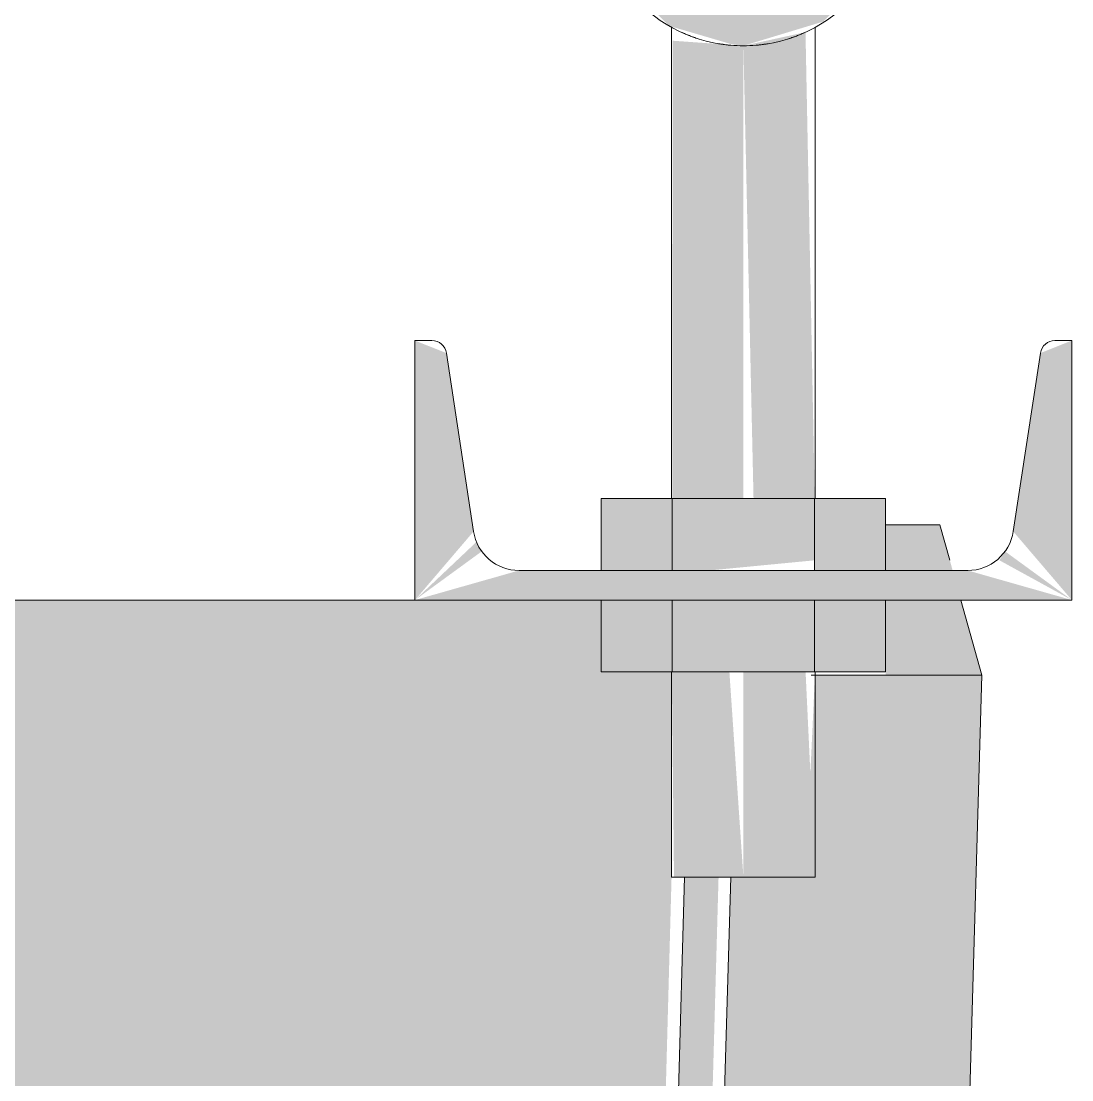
# Model space of a CAD drawing. Header units: inches. Extents: x -55396 to -733, y -290 to 853.
# Drawn here: x -24761.16 to -24754.77, y 278.45 to 284.9 of the extents above; entities that cross this region are included whole.
import ezdxf

# ---------------------------------------------------------------- set-up
doc = ezdxf.new("R2010")
doc.units = ezdxf.units.IN
doc.header["$MEASUREMENT"] = 0
doc.layers.add('Q-SPCQ', color=91, linetype='Continuous', lineweight=9)

# ---------------------------------------------------------------- blocks, each defined once
blk = doc.blocks.new('Basketball_Backstop-Performance_Sports_Systems-3103-Ceiling_Hung - 27_-0_ to 27_-11 7_8_-V22-Section 13')
at = {"layer": 'Q-SPCQ'}
for points in [[(-24756.7652, 284.75), (-24756.278, 284.8976), (-24755.9804, 285.2031), (-24755.8631, 285.6875), (-24755.9804, 286.1094), (-24756.0152, 286.0893), (-24756.0524, 285.4653), (-24756.2526, 285.1436), (-24756.6389, 284.9541), (-24757.0068, 284.9827), (-24757.3163, 285.1842), (-24757.4924, 285.5143), (-24757.5501, 286.1094), (-24757.666, 285.6147), (-24757.5501, 285.2031), (-24757.2184, 284.8714), (-24756.838, 284.7596)], [(-24757.1982, 281.555), (-24757.1982, 281.9925), (-24757.6313, 281.9925), (-24757.6313, 281.555)], [(-24756.9753, 281.555), (-24756.3322, 281.6169), (-24756.3322, 281.9925), (-24757.1982, 281.9925), (-24757.1982, 281.555)], [(-24755.8992, 281.555), (-24755.8992, 281.9925), (-24756.3322, 281.9925), (-24756.3322, 281.555)], [(-24757.1982, 280.9375), (-24757.1982, 281.375), (-24757.6313, 281.375), (-24757.6313, 280.9375)], [(-24756.3322, 280.9375), (-24756.3322, 281.375), (-24757.1982, 281.375), (-24757.1982, 280.9375), (-24756.9753, 280.9375)], [(-24755.8992, 280.9375), (-24755.8992, 281.375), (-24756.3322, 281.375), (-24756.3322, 280.9375)], [(-24758.9796, 152.5426), (-24755.3133, 280.9176), (-24756.3294, 280.9176), (-24756.387, 279.6875), (-24756.8425, 279.6875), (-24760.4737, 152.5426)], [(-24760.4737, 152.5426), (-24756.9165, 279.6875), (-24757.1235, 279.6875), (-24760.4989, 159.5513), (-24760.4989, 152.6332)]]:
    blk.add_hatch(color=256, dxfattribs=at).paths.add_polyline_path(points, flags=0)
h = blk.add_hatch(color=256, dxfattribs=at)
h.paths.add_polyline_path([(-24756.7652, 279.6875), (-24756.3277, 279.6875), (-24756.3865, 280.9375), (-24756.7652, 280.9375)], flags=0)
h.paths.add_polyline_path([(-24756.5771, 281.9925), (-24756.3308, 281.9925), (-24756.387, 284.8327), (-24756.7652, 284.75), (-24756.7035, 281.9925), (-24756.6347, 281.9925)], flags=0)
h = blk.add_hatch(color=256, dxfattribs=at)
h.paths.add_polyline_path([(-24757.1441, 279.6875), (-24756.7652, 279.6875), (-24756.8505, 280.9375), (-24757.2011, 280.9375), (-24757.1878, 279.6875)], flags=0)
h.paths.add_polyline_path([(-24757.1914, 281.9925), (-24756.7652, 281.9925), (-24756.7652, 284.75), (-24757.196, 284.7809), (-24757.1982, 281.9925)], flags=0)
h = blk.add_hatch(color=256, dxfattribs=at)
h.paths.add_polyline_path([(-24754.7652, 281.375), (-24754.7652, 282.955), (-24754.9569, 282.8785), (-24755.1222, 281.7928), (-24754.9719, 281.6169)], flags=0)
h.paths.add_polyline_path([(-24754.7652, 281.375), (-24755.1718, 281.6713), (-24755.2061, 281.6169)], flags=0)
h.paths.add_polyline_path([(-24758.7652, 281.375), (-24754.7652, 281.375), (-24755.399, 281.555), (-24758.1314, 281.555)], flags=0)
h.paths.add_polyline_path([(-24758.7652, 281.375), (-24758.3586, 281.6713), (-24758.3907, 281.7291), (-24758.5093, 281.6169)], flags=0)
h.paths.add_polyline_path([(-24758.7652, 281.375), (-24758.4083, 281.7928), (-24758.5736, 282.8785), (-24758.7652, 282.955), (-24758.7652, 281.6169)], flags=0)
h = blk.add_hatch(color=256, dxfattribs=at)
h.paths.add_polyline_path([(-24755.399, 280.9176), (-24755.3133, 280.9176), (-24755.4408, 281.375), (-24755.8992, 281.375), (-24755.8992, 280.9375), (-24755.8992, 280.9176)], flags=0)
h.paths.add_polyline_path([(-24755.4909, 281.555), (-24755.5682, 281.8324), (-24755.8992, 281.8324), (-24755.8992, 281.555)], flags=0)
h = blk.add_hatch(color=256, dxfattribs=at)
h.paths.add_polyline_path([(-24762.3902, 116), (-24759.7652, 116), (-24759.7847, 119.75), (-24763.0777, 119.75), (-24763.0777, 119.3125), (-24762.3902, 119.3125), (-24762.3902, 119.125), (-24763.0777, 119.125), (-24763.0777, 116), (-24762.6339, 116)], flags=0)
h.paths.add_polyline_path([(-24762.9678, 120.25), (-24759.7652, 120.25), (-24759.8315, 128.7824), (-24763.0777, 128.7504), (-24763.0777, 120.875), (-24762.3902, 120.875), (-24762.3902, 120.6875), (-24763.0777, 120.6875), (-24763.0777, 120.25)], flags=0)
h.paths.add_polyline_path([(-24759.7652, 129.2165), (-24759.7652, 135.4375), (-24763.0777, 135.4375), (-24763.0777, 135), (-24762.3902, 135), (-24762.3902, 134.8125), (-24763.0777, 134.8125), (-24763.0777, 129.2046), (-24762.1075, 129.2314), (-24760.8603, 129.2418), (-24759.8338, 129.2181)], flags=0)
h.paths.add_polyline_path([(-24760.2551, 129), (-24759.7652, 129.125), (-24759.8336, 129.1863), (-24760.1087, 129.0647)], flags=0)
h.paths.add_polyline_path([(-24759.7652, 128.8232), (-24759.8323, 128.9442), (-24760.0758, 128.9353), (-24759.8318, 128.8473)], flags=0)
h.paths.add_polyline_path([(-24763.0777, 135.9375), (-24759.7652, 135.9375), (-24759.7652, 152.5426), (-24760.4737, 152.5426), (-24760.4989, 152.6332), (-24760.4989, 161.75), (-24763.0777, 161.75), (-24762.9958, 161.3125), (-24762.3902, 161.3125), (-24762.3902, 161.125), (-24763.0777, 161.125), (-24763.0777, 136.5625), (-24762.3902, 136.5625), (-24762.3902, 136.375), (-24763.0777, 136.375)], flags=0)
h.paths.add_polyline_path([(-24762.1075, 162.25), (-24760.4774, 162.25), (-24759.7652, 187.1862), (-24759.7652, 224.7835), (-24763.0777, 224.7504), (-24762.9968, 162.875), (-24762.3902, 162.875), (-24762.3902, 162.6875), (-24763.0777, 162.6875), (-24762.9964, 162.25), (-24762.2547, 162.25)], flags=0)
h.paths.add_polyline_path([(-24759.7652, 225.2165), (-24759.7652, 281.375), (-24763.0777, 281.375), (-24763.0394, 225.2028), (-24762.1075, 225.2314), (-24760.8603, 225.2418), (-24760.2551, 225.2278)], flags=0)
h.paths.add_polyline_path([(-24760.2551, 225), (-24759.7652, 225.125), (-24759.7652, 225.2165), (-24760.1087, 225.0647)], flags=0)
h.paths.add_polyline_path([(-24759.7652, 224.8232), (-24759.7652, 224.9353), (-24759.9087, 224.875)], flags=0)
h = blk.add_hatch(color=256, dxfattribs=at)
h.paths.add_polyline_path([(-24757.6576, 116), (-24756.4527, 116), (-24756.4553, 119.7875), (-24757.8572, 119.7524), (-24759.7652, 119.75), (-24759.7652, 116), (-24757.6578, 116)], flags=0)
h.paths.add_polyline_path([(-24759.7652, 120.2165), (-24756.9099, 120.1945), (-24756.4527, 120.208), (-24756.461, 128.125), (-24757.1402, 128.125), (-24757.1402, 128.3125), (-24756.4527, 128.3125), (-24756.4614, 128.75), (-24759.7652, 128.75), (-24759.7652, 120.2415)], flags=0)
h.paths.add_polyline_path([(-24759.2753, 120), (-24759.7652, 120.125), (-24759.7442, 120.0619)], flags=0)
h.paths.add_polyline_path([(-24759.7652, 119.8232), (-24759.2753, 120), (-24759.7652, 119.875)], flags=0)
h.paths.add_polyline_path([(-24756.4618, 129.25), (-24756.4527, 129.25), (-24756.4621, 129.6875), (-24757.1402, 129.6875), (-24757.1402, 129.875), (-24756.4527, 129.875), (-24756.466, 135.4741), (-24757.8572, 135.4399), (-24759.7652, 135.4375), (-24759.6965, 129.25), (-24756.5656, 129.25)], flags=0)
h.paths.add_polyline_path([(-24759.7652, 135.904), (-24756.9598, 135.8856), (-24756.4527, 135.8955), (-24756.484, 161.7851), (-24757.8572, 161.7524), (-24758.7161, 161.7704), (-24758.9796, 152.5426), (-24759.7652, 152.5426), (-24759.7652, 135.929)], flags=0)
h.paths.add_polyline_path([(-24759.2753, 135.6875), (-24759.7652, 135.8125), (-24759.7652, 135.7522), (-24759.6629, 135.7387)], flags=0)
h.paths.add_polyline_path([(-24759.7652, 135.5107), (-24759.6634, 135.6362), (-24759.7652, 135.5625)], flags=0)
h.paths.add_polyline_path([(-24756.8094, 162.1873), (-24756.4527, 162.208), (-24756.5265, 224.125), (-24756.9353, 224.125), (-24758.6702, 162.2418), (-24756.8419, 162.1896)], flags=0)
h.paths.add_polyline_path([(-24759.7652, 187.1862), (-24758.6924, 224.75), (-24759.7652, 224.75), (-24759.7652, 193.7297)], flags=0)
h.paths.add_polyline_path([(-24756.4527, 224.3125), (-24756.5269, 224.75), (-24756.9174, 224.75), (-24756.8965, 224.3125), (-24756.5267, 224.3125)], flags=0)
h.paths.add_polyline_path([(-24756.8965, 225.25), (-24756.4527, 225.25), (-24756.5276, 225.6875), (-24756.8907, 225.6875), (-24756.9032, 225.25)], flags=0)
h.paths.add_polyline_path([(-24759.1989, 225.25), (-24758.6782, 225.25), (-24757.2027, 279.6875), (-24757.2027, 280.9375), (-24757.6313, 280.9375), (-24757.6313, 281.375), (-24759.7652, 281.375), (-24759.7652, 225.25)], flags=0)
h.paths.add_polyline_path([(-24756.5656, 225.875), (-24756.4527, 225.875), (-24756.5361, 238.1039), (-24756.8853, 225.875), (-24756.7855, 225.875)], flags=0)
for p, q in [((-24757.2027, 284.8621), (-24757.2027, 281.9925)), ((-24757.2027, 284.8621), (-24757.2027, 281.9925)), ((-24756.3277, 281.9925), (-24756.3277, 284.8621)), ((-24756.3277, 281.9925), (-24756.3277, 284.8621)), ((-24758.6626, 282.955), (-24758.7652, 282.955)), ((-24758.7652, 282.955), (-24758.7652, 281.375)), ((-24754.7652, 282.955), (-24754.8679, 282.955)), ((-24754.7652, 281.375), (-24754.7652, 282.955)), ((-24758.4083, 281.7928), (-24758.5736, 282.8785)), ((-24754.9569, 282.8785), (-24755.1222, 281.7928)), ((-24757.6313, 281.9925), (-24757.1982, 281.9925)), ((-24757.6313, 281.9925), (-24757.6313, 281.555)), ((-24757.1982, 281.9925), (-24756.3322, 281.9925)), ((-24757.1982, 281.555), (-24757.1982, 281.9925)), ((-24756.3322, 281.9925), (-24755.8992, 281.9925)), ((-24756.3322, 281.555), (-24756.3322, 281.9925)), ((-24755.8992, 281.555), (-24755.8992, 281.9925)), ((-24755.5682, 281.8324), (-24755.8992, 281.8324)), ((-24755.5082, 281.6169), (-24755.5682, 281.8324)), ((-24755.399, 281.555), (-24758.1314, 281.555)), ((-24763.0777, 281.375), (-24759.7652, 281.375)), ((-24759.7652, 281.375), (-24758.7593, 281.375)), ((-24758.7652, 281.375), (-24754.7652, 281.375)), ((-24757.6313, 281.375), (-24757.6313, 280.9375)), ((-24757.1982, 280.9375), (-24757.1982, 281.375)), ((-24756.3322, 280.9375), (-24756.3322, 281.375)), ((-24755.8992, 280.9375), (-24755.8992, 281.375)), ((-24755.3133, 280.9176), (-24755.4408, 281.375)), ((-24757.1982, 280.9375), (-24757.6313, 280.9375)), ((-24757.2027, 280.9375), (-24757.2027, 279.6875)), ((-24756.3322, 280.9375), (-24757.1982, 280.9375)), ((-24755.8992, 280.9375), (-24756.3322, 280.9375)), ((-24756.3277, 279.6875), (-24756.3277, 280.9375)), ((-24758.9796, 152.5426), (-24755.3133, 280.9176)), ((-24756.3533, 280.9176), (-24755.3133, 280.9176)), ((-24760.4752, 162.328), (-24757.1235, 279.6875)), ((-24760.4737, 152.5426), (-24756.8425, 279.6875)), ((-24756.7652, 279.6875), (-24757.2027, 279.6875)), ((-24756.3277, 279.6875), (-24756.7652, 279.6875))]:
    blk.add_line(p, q, dxfattribs=at)
for centre, radius, start, end in [((-24756.7652, 285.6562), 0.9062, 180, 0), ((-24758.6626, 282.865), 0.09, 8.65819, 90), ((-24754.8679, 282.865), 0.09, 90, 171.34181), ((-24758.1314, 281.835), 0.28, 188.65819, 270), ((-24755.399, 281.835), 0.28, 270, 351.34181)]:
    blk.add_arc(centre, radius, start, end, dxfattribs=at)
for points, knots in [([(-24757.047, 284.7949), (-24757.0518, 284.7964), (-24757.0613, 284.7994), (-24757.0794, 284.8058), (-24757.1005, 284.8142), (-24757.1196, 284.8224), (-24757.1336, 284.8285), (-24757.1402, 284.8313), (-24757.1434, 284.8327)], [0.2222222, 0.2222222, 0.2222222, 0.2222222, 0.2361111, 0.25, 0.2777778, 0.3055556, 0.3194444, 0.3333333, 0.3333333, 0.3333333, 0.3333333]), ([(-24756.387, 284.8327), (-24756.3902, 284.8313), (-24756.3968, 284.8285), (-24756.4108, 284.8224), (-24756.4299, 284.8142), (-24756.4511, 284.8058), (-24756.4692, 284.7994), (-24756.4786, 284.7964), (-24756.4834, 284.7949)], [0.6666667, 0.6666667, 0.6666667, 0.6666667, 0.6805556, 0.6944444, 0.7222222, 0.75, 0.7638889, 0.7777778, 0.7777778, 0.7777778, 0.7777778]), ([(-24756.7652, 284.75), (-24756.7912, 284.7505), (-24756.83, 284.7524), (-24756.8802, 284.7575), (-24756.9046, 284.7608), (-24756.9165, 284.7627)], [0, 0, 0, 0, 0.0555556, 0.0833333, 0.1111111, 0.1111111, 0.1111111, 0.1111111]), ([(-24756.6139, 284.7627), (-24756.6259, 284.7608), (-24756.6503, 284.7575), (-24756.7004, 284.7524), (-24756.7392, 284.7505), (-24756.7652, 284.75)], [0.8888889, 0.8888889, 0.8888889, 0.8888889, 0.9166667, 0.9444444, 1, 1, 1, 1])]:
    blk.add_open_spline(points, degree=3, knots=knots, dxfattribs=at)

msp = doc.modelspace()

# ---------------------------------------------------------------- block references
at = {"layer": 'Q-SPCQ'}
msp.add_blockref('Basketball_Backstop-Performance_Sports_Systems-3103-Ceiling_Hung - 27_-0_ to 27_-11 7_8_-V22-Section 13', (0, 0), dxfattribs=at)

doc.saveas('drawing.dxf')
